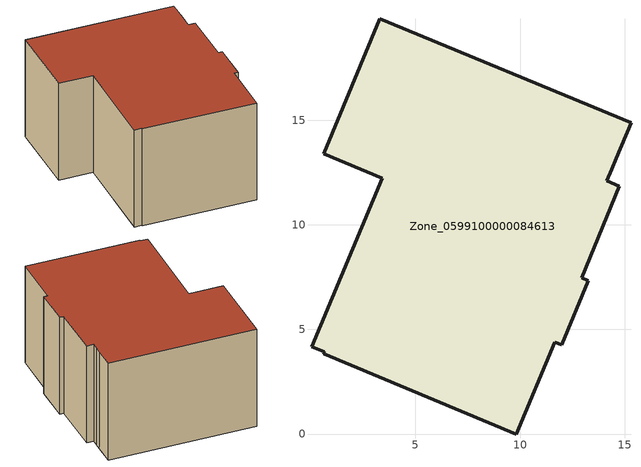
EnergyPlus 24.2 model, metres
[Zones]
Zone_0599100000084613
 floor ground (C_G): 11.98,4.26 11.66,4.39 9.83,0 0.61,3.85 0.63,3.92 0.03,4.18 3.41,12.24 0.62,13.39 3.29,19.84 15.3,14.87 14.6,13.17 14.38,12.65 14.15,12.1 14.74,11.84 12.94,7.47 13.26,7.33 z2.39
 wall outside (C_F): 3.29,19.84 0.62,13.39 3.41,12.24 0.03,4.18 0.63,3.92 0.61,3.85 9.83,0 11.66,4.39 11.98,4.26 13.26,7.33 12.94,7.47 14.74,11.84 14.15,12.1 14.38,12.65 14.6,13.17 15.3,14.87 3.29,19.84 z2.39:11.73
 roof outside (C_R): 14.38,12.65 14.6,13.17 15.3,14.87 3.29,19.84 0.62,13.39 3.41,12.24 0.03,4.18 0.63,3.92 0.61,3.85 9.83,0 11.66,4.39 11.98,4.26 13.26,7.33 12.94,7.47 14.74,11.84 14.15,12.1 z11.73
[BUILDING]
Pand.0599100000084613: North Axis=0; Terrain=City; Loads Convergence Tolerance Value=0.04; Temperature Convergence Tolerance Value=0.4; Solar Distribution=FullExterior; Maximum Number of Warmup Days=25; Minimum Number of Warmup Days=1
[Site:Location]
Rotterdam.The.Hague.AP_ZH_NLD Design_Conditions: Latitude=51.96; Longitude=4.45; Time Zone=1; Elevation=-4.5
[SITE:GROUNDTEMPERATURE:BUILDINGSURFACE]
18, 18, 18, 18, 18, 18, 18, 18, 18, 18, 18, 18
[MATERIAL] Thermal Absorptance=0.9; Solar Absorptance=0.7; Visible Absorptance=0.7
Name | Roughness | Thickness | Conductivity | Density | Specific Heat
G.D.2006-2014 | MediumSmooth | 0.15 | 0.06 | 540 | 1210
F.D.2006-2014 | Rough | 0.3 | 0.12 | 1920 | 840
R.D.2006-2014 | MediumRough | 0.2 | 0.08 | 1500 | 1000
[CONSTRUCTION]
C_G: G.D.2006-2014
C_F: F.D.2006-2014
C_R: R.D.2006-2014
[ZONE]
Zone_0599100000084613: Type=1; Multiplier=1; Ceiling Height=Autocalculate; Volume=Autocalculate; Floor Area=autocalculate; Part of Total Floor Area=Yes
[ZONEINFILTRATION:DESIGNFLOWRATE]
Infil_Zone_0599100000084613: Zone or ZoneList or Space or SpaceList=Zone_0599100000084613; Schedule=AlwaysOn; Design Flow Rate Calculation Method=Flow/Area; Flow Rate per Floor Area=0.0021; Constant Term Coefficient=1; Temperature Term Coefficient=0; Velocity Term Coefficient=0; Velocity Squared Term Coefficient=0
[HVACTEMPLATE:ZONE:IDEALLOADSAIRSYSTEM]
Zone_0599100000084613: Maximum Heating Supply Air Temperature=50; Minimum Cooling Supply Air Temperature=13; Maximum Heating Supply Air Humidity Ratio=0.0156; Minimum Cooling Supply Air Humidity Ratio=0.0077; Heating Limit=NoLimit; Cooling Limit=NoLimit; Dehumidification Control Type=ConstantSensibleHeatRatio; Cooling Sensible Heat Ratio=0.7; Dehumidification Setpoint=60; Humidification Control Type=None; Humidification Setpoint=30; Outdoor Air Method=None; Outdoor Air Flow Rate per Person=0.00944; Outdoor Air Flow Rate per Zone Floor Area=0; Outdoor Air Flow Rate per Zone=0; Demand Controlled Ventilation Type=None; Outdoor Air Economizer Type=NoEconomizer; Heat Recovery Type=None; Sensible Heat Recovery Effectiveness=0.7; Latent Heat Recovery Effectiveness=0.65
[ZONECONTROL:THERMOSTAT]
ThermostatControl_Zone_0599100000084613: Zone or ZoneList=Zone_0599100000084613; Control Type Schedule=DualSetpointControlType; Control 1=Thermostat_Zone_0599100000084613; Temperature Difference Between Cutout And Setpoint=0
[THERMOSTATSETPOINT:DUALSETPOINT]
Thermostat_Zone_0599100000084613: Heating Setpoint Temperature Schedule=HeatingSetpoint_Zone_0599100000084613; Cooling Setpoint Temperature Schedule=CoolingSetpoint_Zone_0599100000084613
[SCHEDULE:COMPACT]
HeatingSetpoint_Zone_0599100000084613: Through: 12/31, For: AllDays, Until: 24:00, 21
CoolingSetpoint_Zone_0599100000084613: Through: 12/31, For: AllDays, Until: 24:00, 24
DualSetpointControlType: Through: 12/31, For: AllDays, Until: 24:00, 4
AlwaysOn: Through: 12/31, For: AllDays, Until: 24:00, 1
